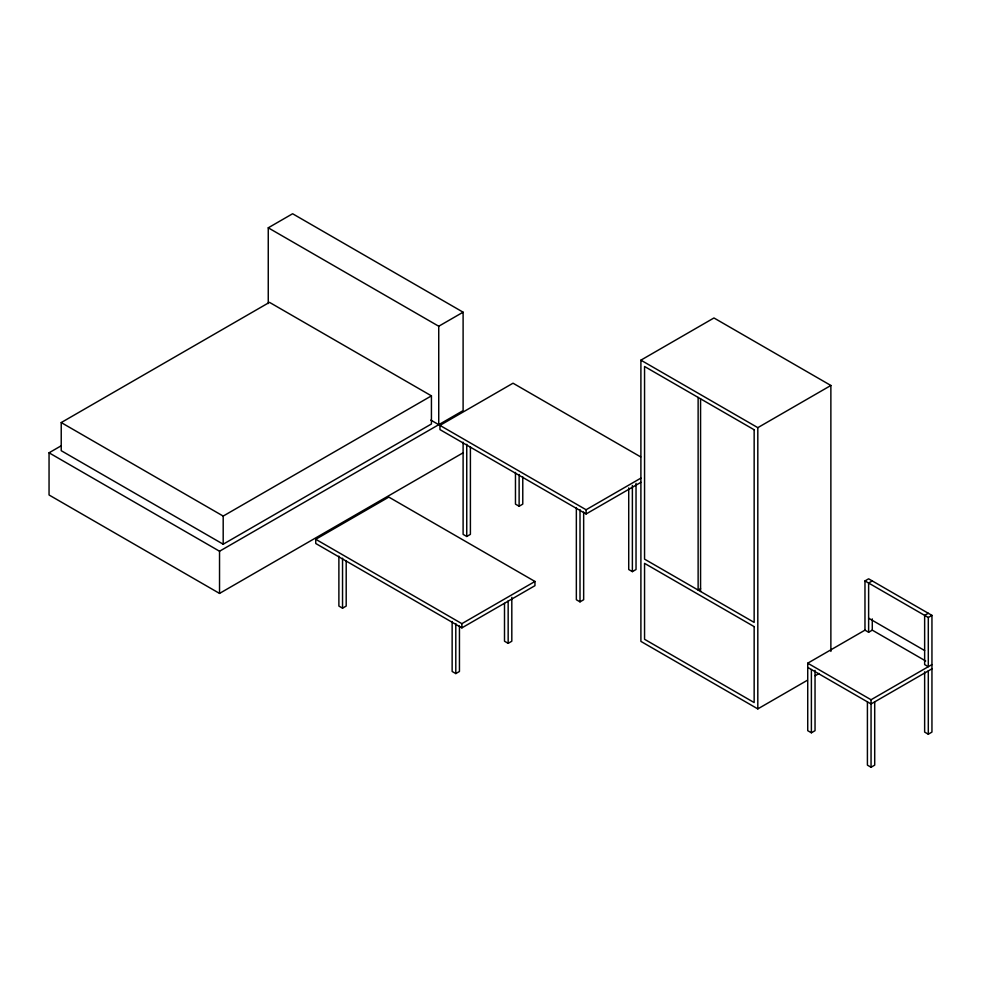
<?xml version="1.0" encoding="UTF-8"?>
<svg xmlns="http://www.w3.org/2000/svg" width="981" height="981" viewBox="0 0 981 981"><rect width="100%" height="100%" fill="white"/><g stroke="black" fill="none" stroke-linecap="round" stroke-linejoin="round"><path stroke-width="1.47" d="M268.254 303.534L268.254 227.813L292.608 213.748L463.106 312.191L463.106 410.622L219.536 551.236L49.05 452.805L49.05 494.988L219.536 593.419L463.106 452.805M61.227 422.566L269.468 302.344L431.432 395.858L431.432 423.976L223.19 544.21L61.227 450.696L61.227 422.566L223.19 516.08L431.432 395.858M49.05 452.805L60.932 445.938M268.254 227.813L438.74 326.244L463.106 312.191M640.9 482.333L586.098 513.97L439.966 429.604L439.966 425.386L513.026 383.203L640.728 456.925M315.747 539.28L388.819 497.097L534.952 581.463L534.952 585.682L461.879 627.877L315.747 543.499L315.747 539.28L461.879 623.658L534.952 581.463M807.388 680.262L757.81 708.895L640.9 641.39L640.9 360.162L713.96 317.967L830.87 385.472L830.87 651.421M338.886 556.104L338.886 606.074L342.541 608.183L346.195 606.074L346.195 560.642M463.106 442.186L463.106 534.363L466.748 536.472L470.402 534.363L470.402 446.711M515.466 472.401L515.466 504.124L519.121 506.233L522.775 504.124L522.775 476.925M439.966 425.386L586.098 509.752L640.9 478.115M640.9 360.162L757.81 427.655L830.87 385.472M452.143 621.488L452.143 671.47L455.797 673.579L459.451 671.47L459.451 626.037M504.504 603.376L504.504 641.231L508.158 643.34L511.812 641.231L511.812 597.319M576.35 507.569L576.35 599.747L580.004 601.856L583.658 599.747L583.658 512.107M628.723 487.913L628.723 569.52L632.377 571.629L636.031 569.52L636.031 483.388M700.569 588.661L698.129 590.072L698.129 397.415M815.039 670.415L815.039 730.686L811.385 732.795L807.731 730.686L807.731 663.193L864.972 630.145L864.972 580.924L868.626 578.815L931.95 615.381L931.95 732.096L928.296 734.205L924.642 732.096L924.642 671.826M872.281 580.924L868.626 583.033L868.626 632.255L872.281 630.145L925.696 660.986M815.211 675.75L819.135 673.481M928.296 613.272L924.642 615.381L924.642 664.591L928.296 666.7L928.296 617.49L864.972 580.924M928.296 617.49L931.95 615.381M807.731 663.193L871.054 699.747L931.95 664.591M931.95 668.809L871.054 703.966L807.731 667.411M867.412 701.856L867.412 765.143L871.054 767.252L874.709 765.143L874.709 701.856M868.626 618.189L924.642 650.538M864.972 630.145L868.626 632.255M430.818 420.101L438.74 424.675L438.74 326.244M928.296 670.918L928.296 734.205M872.281 618.901L872.281 630.145M871.054 699.747L871.054 767.252M811.385 669.52L811.385 732.795M757.81 427.655L757.81 708.895M700.569 398.826L700.569 591.469M632.377 485.497L632.377 571.629M586.098 509.752L586.098 513.97M580.004 509.679L580.004 601.856M519.121 474.51L519.121 506.233M508.158 600.936L508.158 643.34M466.748 444.295L466.748 536.472M461.879 623.658L461.879 627.877M455.797 623.597L455.797 673.579M342.541 558.214L342.541 608.183M223.19 516.08L223.19 544.21M219.536 551.236L219.536 593.419M754.156 429.764L644.554 366.489L644.554 559.133L754.156 622.408L754.156 429.764M754.156 626.626L644.554 563.352L644.554 639.281L754.156 702.568L754.156 626.626"/></g></svg>
